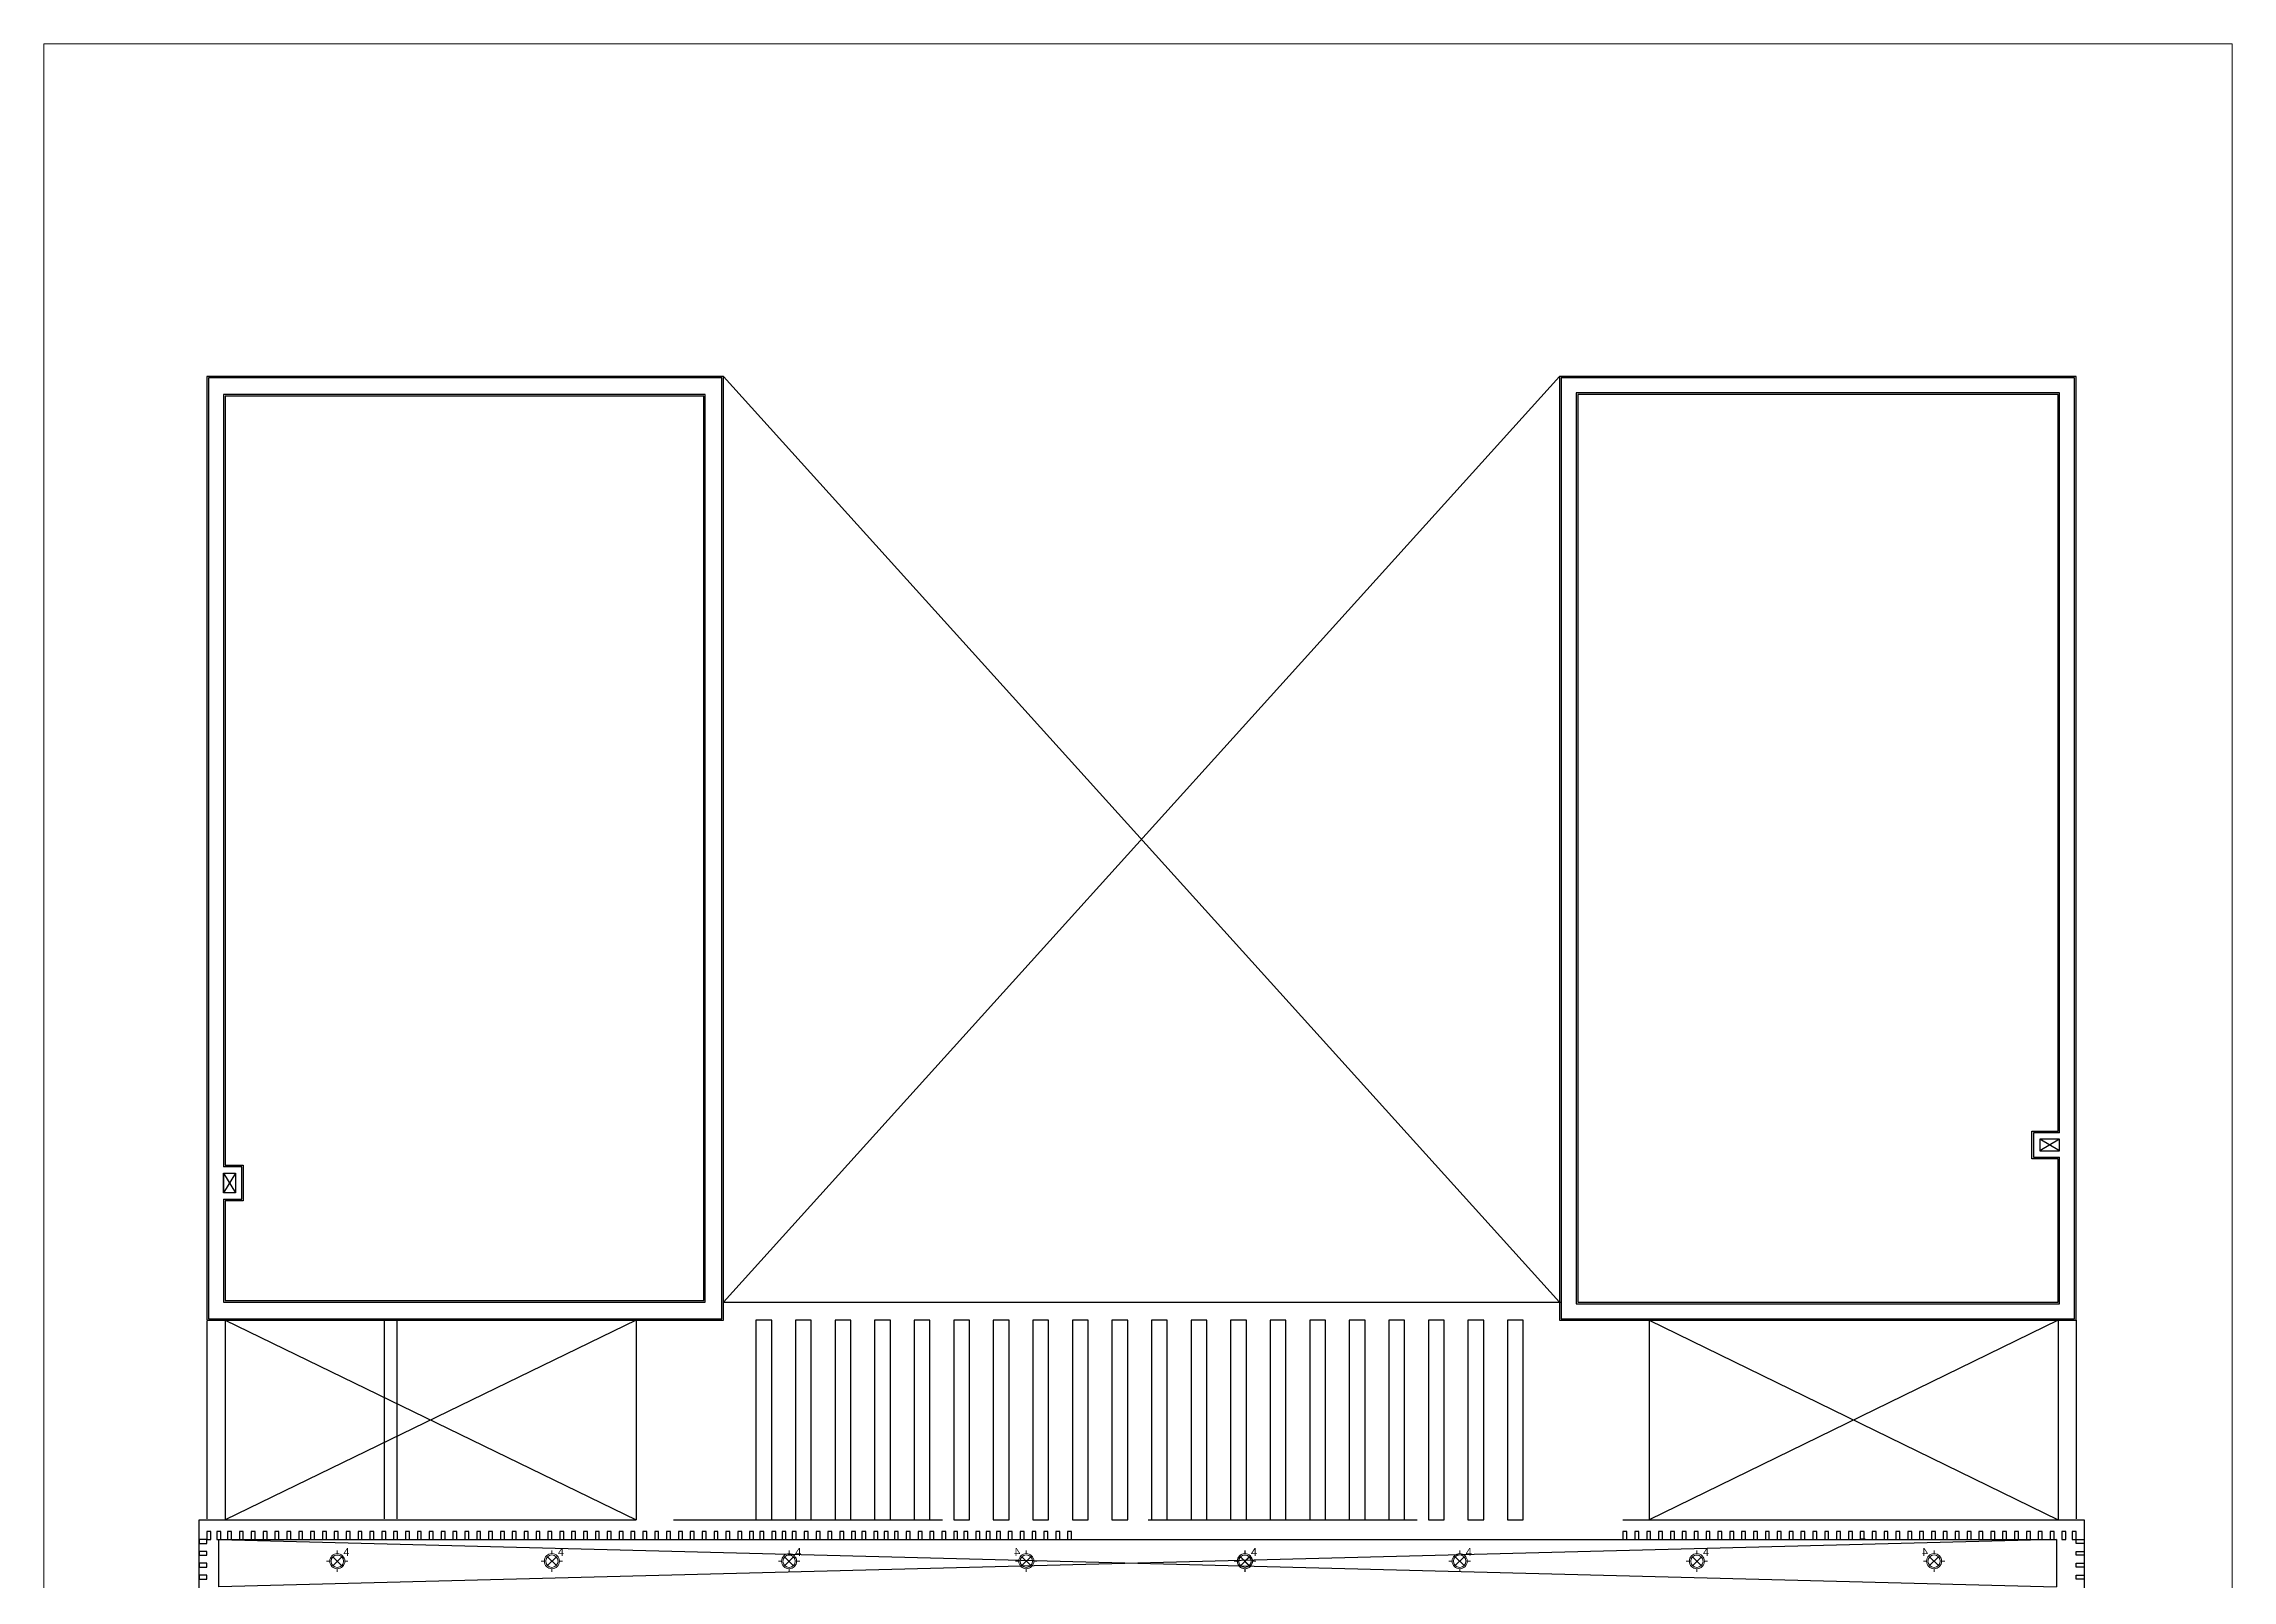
# Model space of a CAD drawing. Header units: millimetres. Extents: x 430 to 1353, y -204 to 152.
# Drawn here: x 475.63 to 503.3, y -48.27 to -28.85 of the extents above; entities that cross this region are included whole.
import ezdxf

# ---------------------------------------------------------------- set-up
doc = ezdxf.new("R2010")
doc.units = ezdxf.units.MM
doc.linetypes.add('DASHED', pattern=[0.3, 0.17, -0.13])
doc.layers.get('0').update_dxf_attribs({"color": 250})
for name, color, linetype in [('AR - Proyeccion', 252, 'DASHED'), ('AR - Vista 05', 252, 'Continuous'), ('AR - Vista 1', 252, 'Continuous'), ('AR_Vista 1', 252, 'Continuous')]:
    doc.layers.add(name, color=color, linetype=linetype)
doc.layers.add('ND-Apliques', color=1, linetype='Continuous', lineweight=15)
doc.layers.add('ND-GLOBAL_Notas', color=252, linetype='Continuous', lineweight=9)
doc.styles.add('IMPLANTACION', font='arial.ttf', dxfattribs={"height": 0.3})

# ---------------------------------------------------------------- blocks, each defined once
blk = doc.blocks.new('planta alta')
at = {"layer": 'AR - Proyeccion', "ltscale": 20}
blk.add_lwpolyline([(14.25, 5.515), (-0.1, 5.515), (-0.1, 17.28), (23.73, 17.28), (23.73, 6.35), (14.765, 6.35)], dxfattribs=at)
at = {"layer": 'AR - Vista 05'}
for points in [[(6.53, 31.73), (0, 31.73), (0, 19.8), (6.53, 19.8)], [(23.63, 31.73), (17.1, 31.73), (17.1, 19.8), (23.63, 19.8)]]:
    blk.add_lwpolyline(points, close=True, dxfattribs=at)
for points in [[(0.23, 21.31), (0.23, 20.05), (6.28, 20.05), (6.28, 31.48), (0.23, 31.48), (0.23, 21.76)], [(23.4, 22.19), (23.4, 31.5), (17.33, 31.5), (17.33, 20.03), (23.4, 20.03), (23.4, 21.84)], [(23.4, 21.84), (23.07, 21.84), (23.07, 22.19), (23.4, 22.19)], [(0.23, 21.76), (0.46, 21.76), (0.46, 21.31), (0.23, 21.31)]]:
    blk.add_lwpolyline(points, dxfattribs=at)
at = {"layer": 'AR - Vista 1'}
for p, q in [((23.42, 21.94), (23.17, 22.09)), ((23.42, 22.09), (23.17, 21.94)), ((0.21, 21.66), (0.36, 21.41)), ((0.36, 21.66), (0.21, 21.41)), ((18.23, 19.8), (18.23, 17.28)), ((19.15, 17.13), (19.1, 17.13)), ((19.1, 17.13), (19.1, 17.03)), ((19.11, 17.03), (19.16, 17.03)), ((19.15, 17.03), (19.15, 17.13)), ((20.95, 17.13), (20.9, 17.13)), ((20.9, 17.13), (20.9, 17.03)), ((20.91, 17.04), (20.96, 17.04)), ((20.95, 17.03), (20.95, 17.13)), ((22.75, 17.13), (22.7, 17.13)), ((22.7, 17.13), (22.7, 17.03)), ((22.75, 17.03), (22.75, 17.13)), ((23.05, 17.13), (23, 17.13)), ((23, 17.13), (23, 17.03)), ((23.05, 17.03), (23.05, 17.13)), ((23.58, 17.13), (23.58, 17.03))]:
    blk.add_line(p, q, dxfattribs=at)
for points in [[(6.51, 31.71), (0.02, 31.71), (0.02, 19.82), (6.51, 19.82)], [(23.42, 22.09), (23.17, 22.09), (23.17, 21.94), (23.42, 21.94)], [(0.36, 21.66), (0.36, 21.41), (0.21, 21.41), (0.21, 21.66)], [(0, 16.98), (0, 17.03), (-0.1, 17.03), (-0.1, 16.98)], [(0, 16.83), (0, 16.88), (-0.1, 16.88), (-0.1, 16.83)], [(0.05, 17.13), (0, 17.13), (0, 17.03), (0.05, 17.03)], [(0.175, 17.13), (0.125, 17.13), (0.125, 17.03), (0.175, 17.03)], [(0.31, 17.13), (0.26, 17.13), (0.26, 17.03), (0.31, 17.03)], [(0.46, 17.13), (0.41, 17.13), (0.41, 17.03), (0.46, 17.03)], [(0.61, 17.13), (0.56, 17.13), (0.56, 17.03), (0.61, 17.03)], [(0.76, 17.13), (0.71, 17.13), (0.71, 17.03), (0.76, 17.03)], [(0.91, 17.13), (0.86, 17.13), (0.86, 17.03), (0.91, 17.03)], [(1.06, 17.13), (1.01, 17.13), (1.01, 17.03), (1.06, 17.03)], [(1.21, 17.13), (1.16, 17.13), (1.16, 17.03), (1.21, 17.03)], [(1.36, 17.13), (1.31, 17.13), (1.31, 17.03), (1.36, 17.03)], [(1.51, 17.13), (1.46, 17.13), (1.46, 17.03), (1.51, 17.03)], [(1.66, 17.13), (1.61, 17.13), (1.61, 17.03), (1.66, 17.03)], [(1.81, 17.13), (1.76, 17.13), (1.76, 17.03), (1.81, 17.03)], [(1.96, 17.13), (1.91, 17.13), (1.91, 17.03), (1.96, 17.03)], [(2.11, 17.13), (2.06, 17.13), (2.06, 17.03), (2.11, 17.03)], [(2.26, 17.13), (2.21, 17.13), (2.21, 17.03), (2.26, 17.03)], [(2.41, 17.13), (2.36, 17.13), (2.36, 17.03), (2.41, 17.03)], [(2.56, 17.13), (2.51, 17.13), (2.51, 17.03), (2.56, 17.03)], [(2.71, 17.13), (2.66, 17.13), (2.66, 17.03), (2.71, 17.03)], [(2.86, 17.13), (2.81, 17.13), (2.81, 17.03), (2.86, 17.03)], [(3.01, 17.13), (2.96, 17.13), (2.96, 17.03), (3.01, 17.03)], [(3.16, 17.13), (3.11, 17.13), (3.11, 17.03), (3.16, 17.03)], [(3.31, 17.13), (3.26, 17.13), (3.26, 17.03), (3.31, 17.03)], [(3.46, 17.13), (3.41, 17.13), (3.41, 17.03), (3.46, 17.03)], [(3.61, 17.13), (3.56, 17.13), (3.56, 17.03), (3.61, 17.03)], [(3.76, 17.13), (3.71, 17.13), (3.71, 17.03), (3.76, 17.03)], [(3.91, 17.13), (3.86, 17.13), (3.86, 17.03), (3.91, 17.03)], [(4.06, 17.13), (4.01, 17.13), (4.01, 17.03), (4.06, 17.03)], [(4.21, 17.13), (4.16, 17.13), (4.16, 17.03), (4.21, 17.03)], [(4.36, 17.13), (4.31, 17.13), (4.31, 17.03), (4.36, 17.03)], [(4.51, 17.13), (4.46, 17.13), (4.46, 17.03), (4.51, 17.03)], [(4.66, 17.13), (4.61, 17.13), (4.61, 17.03), (4.66, 17.03)], [(4.81, 17.13), (4.76, 17.13), (4.76, 17.03), (4.81, 17.03)], [(4.96, 17.13), (4.91, 17.13), (4.91, 17.03), (4.96, 17.03)], [(5.11, 17.13), (5.06, 17.13), (5.06, 17.03), (5.11, 17.03)], [(5.26, 17.13), (5.21, 17.13), (5.21, 17.03), (5.26, 17.03)], [(5.41, 17.13), (5.36, 17.13), (5.36, 17.03), (5.41, 17.03)], [(5.56, 17.13), (5.51, 17.13), (5.51, 17.03), (5.56, 17.03)], [(5.71, 17.13), (5.66, 17.13), (5.66, 17.03), (5.71, 17.03)], [(5.86, 17.13), (5.81, 17.13), (5.81, 17.03), (5.86, 17.03)], [(6.01, 17.13), (5.96, 17.13), (5.96, 17.03), (6.01, 17.03)], [(6.16, 17.13), (6.11, 17.13), (6.11, 17.03), (6.16, 17.03)], [(6.31, 17.13), (6.26, 17.13), (6.26, 17.03), (6.31, 17.03)], [(6.46, 17.13), (6.41, 17.13), (6.41, 17.03), (6.46, 17.03)], [(6.61, 17.13), (6.56, 17.13), (6.56, 17.03), (6.61, 17.03)], [(6.76, 17.13), (6.71, 17.13), (6.71, 17.03), (6.76, 17.03)], [(6.91, 17.13), (6.86, 17.13), (6.86, 17.03), (6.91, 17.03)], [(7.04, 17.13), (6.99, 17.13), (6.99, 17.03), (7.04, 17.03)], [(7.19, 17.13), (7.14, 17.13), (7.14, 17.03), (7.19, 17.03)], [(7.32, 17.13), (7.27, 17.13), (7.27, 17.03), (7.32, 17.03)], [(7.45, 17.13), (7.4, 17.13), (7.4, 17.03), (7.45, 17.03)], [(7.6, 17.13), (7.55, 17.13), (7.55, 17.03), (7.6, 17.03)], [(7.75, 17.13), (7.7, 17.13), (7.7, 17.03), (7.75, 17.03)], [(7.9, 17.13), (7.85, 17.13), (7.85, 17.03), (7.9, 17.03)], [(8.05, 17.13), (8, 17.13), (8, 17.03), (8.05, 17.03)], [(8.2, 17.13), (8.15, 17.13), (8.15, 17.03), (8.2, 17.03)], [(8.33, 17.13), (8.28, 17.13), (8.28, 17.03), (8.33, 17.03)], [(8.48, 17.13), (8.43, 17.13), (8.43, 17.03), (8.48, 17.03)], [(8.61, 17.13), (8.56, 17.13), (8.56, 17.03), (8.61, 17.03)], [(8.74, 17.13), (8.69, 17.13), (8.69, 17.03), (8.74, 17.03)], [(8.89, 17.13), (8.84, 17.13), (8.84, 17.03), (8.89, 17.03)], [(9.04, 17.13), (8.99, 17.13), (8.99, 17.03), (9.04, 17.03)], [(9.19, 17.13), (9.14, 17.13), (9.14, 17.03), (9.19, 17.03)], [(9.34, 17.13), (9.29, 17.13), (9.29, 17.03), (9.34, 17.03)], [(9.49, 17.13), (9.44, 17.13), (9.44, 17.03), (9.49, 17.03)], [(9.62, 17.13), (9.57, 17.13), (9.57, 17.03), (9.62, 17.03)], [(9.77, 17.13), (9.72, 17.13), (9.72, 17.03), (9.77, 17.03)], [(9.9, 17.13), (9.85, 17.13), (9.85, 17.03), (9.9, 17.03)], [(10.03, 17.13), (9.98, 17.13), (9.98, 17.03), (10.03, 17.03)], [(10.18, 17.13), (10.13, 17.13), (10.13, 17.03), (10.18, 17.03)], [(10.33, 17.13), (10.28, 17.13), (10.28, 17.03), (10.33, 17.03)], [(10.48, 17.13), (10.43, 17.13), (10.43, 17.03), (10.48, 17.03)], [(10.63, 17.13), (10.58, 17.13), (10.58, 17.03), (10.63, 17.03)], [(10.78, 17.13), (10.73, 17.13), (10.73, 17.03), (10.78, 17.03)], [(10.93, 17.13), (10.88, 17.13), (10.88, 17.03), (10.93, 17.03)], [(17.95, 17.13), (17.9, 17.13), (17.9, 17.03), (17.95, 17.03)], [(18.1, 17.13), (18.05, 17.13), (18.05, 17.03), (18.1, 17.03)], [(18.25, 17.13), (18.2, 17.13), (18.2, 17.03), (18.25, 17.03)], [(18.4, 17.13), (18.35, 17.13), (18.35, 17.03), (18.4, 17.03)], [(18.55, 17.13), (18.5, 17.13), (18.5, 17.03), (18.55, 17.03)], [(18.7, 17.13), (18.65, 17.13), (18.65, 17.03), (18.7, 17.03)], [(18.85, 17.13), (18.8, 17.13), (18.8, 17.03), (18.85, 17.03)], [(19, 17.13), (18.95, 17.13), (18.95, 17.03), (19, 17.03)], [(19.3, 17.13), (19.25, 17.13), (19.25, 17.03), (19.3, 17.03)], [(19.45, 17.13), (19.4, 17.13), (19.4, 17.03), (19.45, 17.03)], [(19.6, 17.13), (19.55, 17.13), (19.55, 17.03), (19.6, 17.03)], [(19.75, 17.13), (19.7, 17.13), (19.7, 17.03), (19.75, 17.03)], [(19.9, 17.13), (19.85, 17.13), (19.85, 17.03), (19.9, 17.03)], [(20.05, 17.13), (20, 17.13), (20, 17.03), (20.05, 17.03)], [(20.2, 17.13), (20.15, 17.13), (20.15, 17.03), (20.2, 17.03)], [(20.35, 17.13), (20.3, 17.13), (20.3, 17.03), (20.35, 17.03)], [(20.5, 17.13), (20.45, 17.13), (20.45, 17.03), (20.5, 17.03)], [(20.65, 17.13), (20.6, 17.13), (20.6, 17.03), (20.65, 17.03)], [(20.8, 17.13), (20.75, 17.13), (20.75, 17.03), (20.8, 17.03)], [(20.95, 17.13), (20.9, 17.13), (20.9, 17.03), (20.95, 17.03)], [(21.1, 17.13), (21.05, 17.13), (21.05, 17.03), (21.1, 17.03)], [(21.25, 17.13), (21.2, 17.13), (21.2, 17.03), (21.25, 17.03)], [(21.4, 17.13), (21.35, 17.13), (21.35, 17.03), (21.4, 17.03)], [(21.55, 17.13), (21.5, 17.13), (21.5, 17.03), (21.55, 17.03)], [(21.7, 17.13), (21.65, 17.13), (21.65, 17.03), (21.7, 17.03)], [(21.85, 17.13), (21.8, 17.13), (21.8, 17.03), (21.85, 17.03)], [(22, 17.13), (21.95, 17.13), (21.95, 17.03), (22, 17.03)], [(22.15, 17.13), (22.1, 17.13), (22.1, 17.03), (22.15, 17.03)], [(22.3, 17.13), (22.25, 17.13), (22.25, 17.03), (22.3, 17.03)], [(22.45, 17.13), (22.4, 17.13), (22.4, 17.03), (22.45, 17.03)], [(22.6, 17.13), (22.55, 17.13), (22.55, 17.03), (22.6, 17.03)], [(22.75, 17.13), (22.7, 17.13), (22.7, 17.03), (22.75, 17.03)], [(22.9, 17.13), (22.85, 17.13), (22.85, 17.03), (22.9, 17.03)], [(23.05, 17.13), (23, 17.13), (23, 17.03), (23.05, 17.03)], [(23.2, 17.13), (23.15, 17.13), (23.15, 17.03), (23.2, 17.03)], [(23.35, 17.13), (23.3, 17.13), (23.3, 17.03), (23.35, 17.03)], [(23.5, 17.13), (23.45, 17.13), (23.45, 17.03), (23.5, 17.03)], [(23.63, 17.13), (23.58, 17.13), (23.58, 17.03), (23.63, 17.03)], [(23.63, 16.98), (23.63, 17.03), (23.73, 17.03), (23.73, 16.98)], [(23.63, 16.83), (23.63, 16.88), (23.73, 16.88), (23.73, 16.83)], [(0, 16.68), (0, 16.73), (-0.1, 16.73), (-0.1, 16.68)], [(23.63, 16.68), (23.63, 16.73), (23.73, 16.73), (23.73, 16.68)], [(0, 16.53), (0, 16.58), (-0.1, 16.58), (-0.1, 16.53)], [(23.63, 16.53), (23.63, 16.58), (23.73, 16.58), (23.73, 16.53)]]:
    blk.add_lwpolyline(points, close=True, dxfattribs=at)
for points in [[(0.21, 21.33), (0.21, 20.03), (6.3, 20.03), (6.3, 31.5), (0.21, 31.5), (0.21, 21.74)], [(23.42, 22.17), (23.09, 22.17), (23.09, 21.86), (23.42, 21.86)], [(0.21, 21.33), (0.44, 21.33), (0.44, 21.74), (0.21, 21.74)], [(0.21, 21.66), (0.21, 21.41)], [(-0.1, 6.49), (-0.1, 17.28), (5.425, 17.28)], [(18.23, 17.28), (23.73, 17.28), (23.73, 6.35), (14.765, 6.35)], [(0.15, 16.43), (0.15, 17.03), (23.38, 17.03), (23.38, 16.43)]]:
    blk.add_lwpolyline(points, dxfattribs=at)
at = {"layer": 'AR_Vista 1'}
for p, q in [((6.53, 31.73), (17.1, 20.03)), ((17.1, 31.73), (6.53, 20.03)), ((6.53, 20.03), (17.12, 20.03)), ((0.23, 19.8), (5.425, 17.28)), ((5.425, 19.8), (0.23, 17.28)), ((18.23, 19.8), (23.4, 17.28)), ((23.4, 19.8), (18.23, 17.28)), ((0.15, 17.03), (23.38, 16.431)), ((23.38, 17.03), (0.15, 16.43))]:
    blk.add_line(p, q, dxfattribs=at)
blk.add_lwpolyline([(23.61, 31.71), (17.12, 31.71), (17.12, 19.82), (23.61, 19.82)], close=True, dxfattribs=at)
for points in [[(23.42, 22.17), (23.42, 31.52), (17.31, 31.52), (17.31, 20.01), (23.42, 20.01), (23.42, 21.86)], [(0, 19.79), (0, 17.29)], [(0.23, 19.79), (0.23, 17.28)], [(2.24, 19.8), (2.24, 17.29)], [(2.4, 19.8), (2.4, 17.29)], [(5.425, 19.8), (5.425, 17.28)], [(6.94, 19.8), (6.94, 17.28), (7.14, 17.28), (7.14, 19.8), (6.94, 19.8)], [(7.44, 19.8), (7.44, 17.28), (7.64, 17.28), (7.64, 19.8), (7.44, 19.8)], [(7.94, 19.8), (7.94, 17.28), (8.14, 17.28), (8.14, 19.8), (7.94, 19.8)], [(8.44, 19.8), (8.44, 17.28), (8.64, 17.28), (8.64, 19.8), (8.44, 19.8)], [(8.94, 19.8), (8.94, 17.28), (9.14, 17.28), (9.14, 19.8), (8.94, 19.8)], [(9.44, 19.8), (9.44, 17.28), (9.64, 17.28), (9.64, 19.8), (9.44, 19.8)], [(9.94, 19.8), (9.94, 17.28), (10.14, 17.28), (10.14, 19.8), (9.94, 19.8)], [(10.44, 19.8), (10.44, 17.28), (10.64, 17.28), (10.64, 19.8), (10.44, 19.8)], [(10.94, 19.8), (10.94, 17.28), (11.14, 17.28), (11.14, 19.8), (10.94, 19.8)], [(11.44, 19.8), (11.44, 17.28), (11.64, 17.28), (11.64, 19.8), (11.44, 19.8)], [(11.94, 19.8), (11.94, 17.28), (12.14, 17.28), (12.14, 19.8), (11.94, 19.8)], [(12.44, 19.8), (12.44, 17.28), (12.64, 17.28), (12.64, 19.8), (12.44, 19.8)], [(12.94, 19.8), (12.94, 17.28), (13.14, 17.28), (13.14, 19.8), (12.94, 19.8)], [(13.44, 19.8), (13.44, 17.28), (13.64, 17.28), (13.64, 19.8), (13.44, 19.8)], [(13.94, 19.8), (13.94, 17.28), (14.14, 17.28), (14.14, 19.8), (13.94, 19.8)], [(14.44, 19.8), (14.44, 17.28), (14.64, 17.28), (14.64, 19.8), (14.44, 19.8)], [(14.94, 19.8), (14.94, 17.28), (15.14, 17.28), (15.14, 19.8), (14.94, 19.8)], [(15.44, 19.8), (15.44, 17.28), (15.64, 17.28), (15.64, 19.8), (15.44, 19.8)], [(15.94, 19.8), (15.94, 17.28), (16.14, 17.28), (16.14, 19.8), (15.94, 19.8)], [(16.44, 19.8), (16.44, 17.28), (16.64, 17.28), (16.64, 19.8), (16.44, 19.8)], [(23.4, 19.8), (23.4, 17.28)], [(23.63, 19.8), (23.63, 17.29)]]:
    blk.add_lwpolyline(points, dxfattribs=at)
blk = doc.blocks.new('Aplique para techo exterior')
for p, q in [((-0.095, 0), (-0.135, 0)), ((-0.056, -0.056), (0.056, 0.056)), ((-0.056, 0.056), (0.056, -0.056)), ((0, 0.095), (0, 0.135)), ((0.095, 0), (0.135, 0)), ((0, -0.095), (0, -0.135))]:
    blk.add_line(p, q)
for radius in [0.0953, 0.0786]:
    blk.add_circle((0, 0), radius)
at = {"insert": (0.076, 0.167), "char_height": 0.1, "attachment_point": 1, "style": 'IMPLANTACION'}
blk.add_mtext_dynamic_manual_height_columns('4', width=0.07241, gutter_width=1.5, heights=[0], dxfattribs=at)

msp = doc.modelspace()

# ---------------------------------------------------------------- linework, layer by layer
at = {"layer": 'ND-GLOBAL_Notas'}
msp.add_lwpolyline([(475.634, -28.855), (503.298, -28.855), (503.298, -70.17), (475.634, -70.17)], close=True, dxfattribs=at)

# ---------------------------------------------------------------- block references
at = {"layer": 'AR - Vista 05'}
msp.add_blockref('planta alta', (477.696, -64.788), dxfattribs=at)
at = {"layer": 'ND-Apliques'}
for p in [(479.344, -48.033), (482.057, -48.032), (485.055, -48.033), (490.816, -48.033), (490.819, -48.033), (493.532, -48.032), (496.531, -48.033)]:
    msp.add_blockref('Aplique para techo exterior', p, dxfattribs=at)
at = {"layer": 'ND-Apliques', "xscale": -1}
for p in [(488.054, -48.032), (499.529, -48.032)]:
    msp.add_blockref('Aplique para techo exterior', p, dxfattribs=at)

doc.saveas('drawing.dxf')
